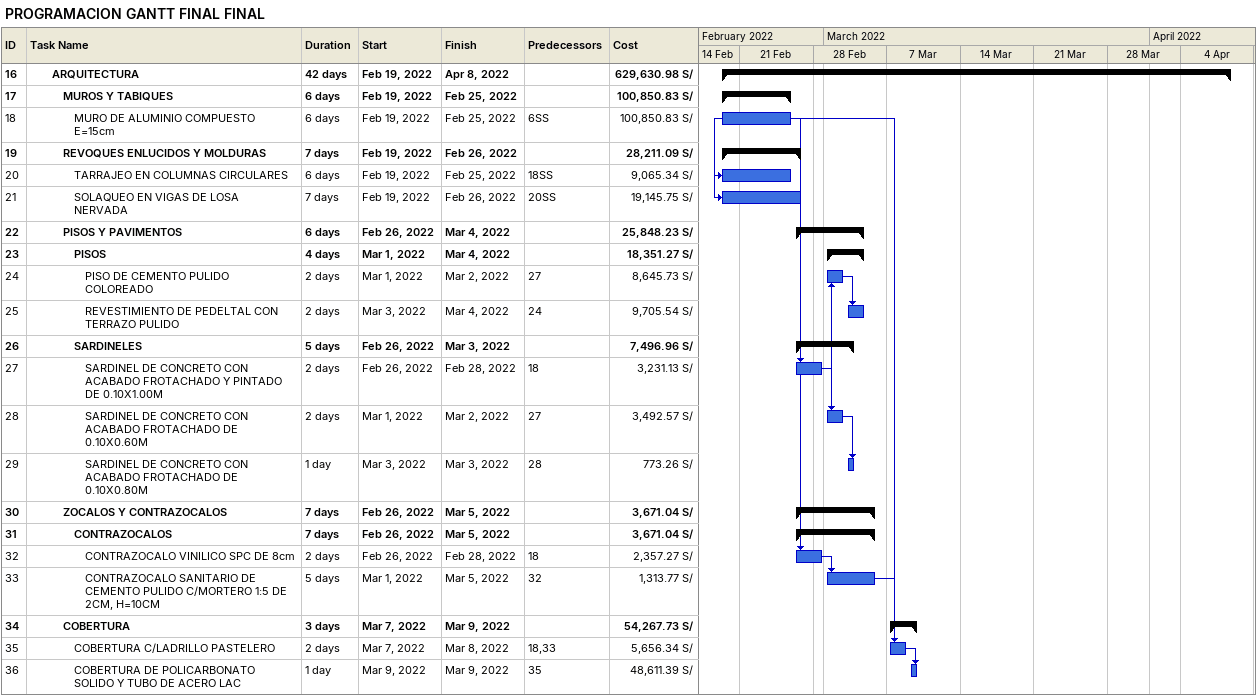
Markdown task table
PROGRAMACION GANTT FINAL FINAL

| ID | Level | Task | Duration | Start | Finish | Predecessors | Cost (S/) |
|---|---|---|---|---|---|---|---|
| 16 | 3 | **ARQUITECTURA** | 42d | 2022-02-19 | 2022-04-08 |  | 629630.98 |
| 17 | 4 | **MUROS Y TABIQUES** | 6d | 2022-02-19 | 2022-02-25 |  | 100850.83 |
| 18 | 5 | MURO DE ALUMINIO COMPUESTO E=15cm | 6d | 2022-02-19 | 2022-02-25 | 6SS | 100850.83 |
| 19 | 4 | **REVOQUES ENLUCIDOS Y MOLDURAS** | 7d | 2022-02-19 | 2022-02-26 |  | 28211.09 |
| 20 | 5 | TARRAJEO EN COLUMNAS CIRCULARES | 6d | 2022-02-19 | 2022-02-25 | 18SS | 9065.34 |
| 21 | 5 | SOLAQUEO EN VIGAS DE LOSA NERVADA | 7d | 2022-02-19 | 2022-02-26 | 20SS | 19145.75 |
| 22 | 4 | **PISOS Y PAVIMENTOS** | 6d | 2022-02-26 | 2022-03-04 |  | 25848.23 |
| 23 | 5 | **PISOS** | 4d | 2022-03-01 | 2022-03-04 |  | 18351.27 |
| 24 | 6 | PISO DE CEMENTO PULIDO COLOREADO | 2d | 2022-03-01 | 2022-03-02 | 27 | 8645.73 |
| 25 | 6 | REVESTIMIENTO DE PEDELTAL CON TERRAZO PULIDO | 2d | 2022-03-03 | 2022-03-04 | 24 | 9705.54 |
| 26 | 5 | **SARDINELES** | 5d | 2022-02-26 | 2022-03-03 |  | 7496.96 |
| 27 | 6 | SARDINEL DE CONCRETO CON ACABADO FROTACHADO Y PINTADO DE 0.10X1.00M | 2d | 2022-02-26 | 2022-02-28 | 18 | 3231.13 |
| 28 | 6 | SARDINEL DE CONCRETO CON ACABADO FROTACHADO DE 0.10X0.60M | 2d | 2022-03-01 | 2022-03-02 | 27 | 3492.57 |
| 29 | 6 | SARDINEL DE CONCRETO CON ACABADO FROTACHADO DE 0.10X0.80M | 1d | 2022-03-03 | 2022-03-03 | 28 | 773.26 |
| 30 | 4 | **ZOCALOS Y CONTRAZOCALOS** | 7d | 2022-02-26 | 2022-03-05 |  | 3671.04 |
| 31 | 5 | **CONTRAZOCALOS** | 7d | 2022-02-26 | 2022-03-05 |  | 3671.04 |
| 32 | 6 | CONTRAZOCALO VINILICO SPC DE 8cm | 2d | 2022-02-26 | 2022-02-28 | 18 | 2357.27 |
| 33 | 6 | CONTRAZOCALO SANITARIO DE CEMENTO PULIDO C/MORTERO 1:5 DE 2CM, H=10CM | 5d | 2022-03-01 | 2022-03-05 | 32 | 1313.77 |
| 34 | 4 | **COBERTURA** | 3d | 2022-03-07 | 2022-03-09 |  | 54267.73 |
| 35 | 5 | COBERTURA C/LADRILLO PASTELERO | 2d | 2022-03-07 | 2022-03-08 | 18, 33 | 5656.34 |
| 36 | 5 | COBERTURA DE POLICARBONATO SOLIDO Y TUBO DE ACERO LAC | 1d | 2022-03-09 | 2022-03-09 | 35 | 48611.39 |
